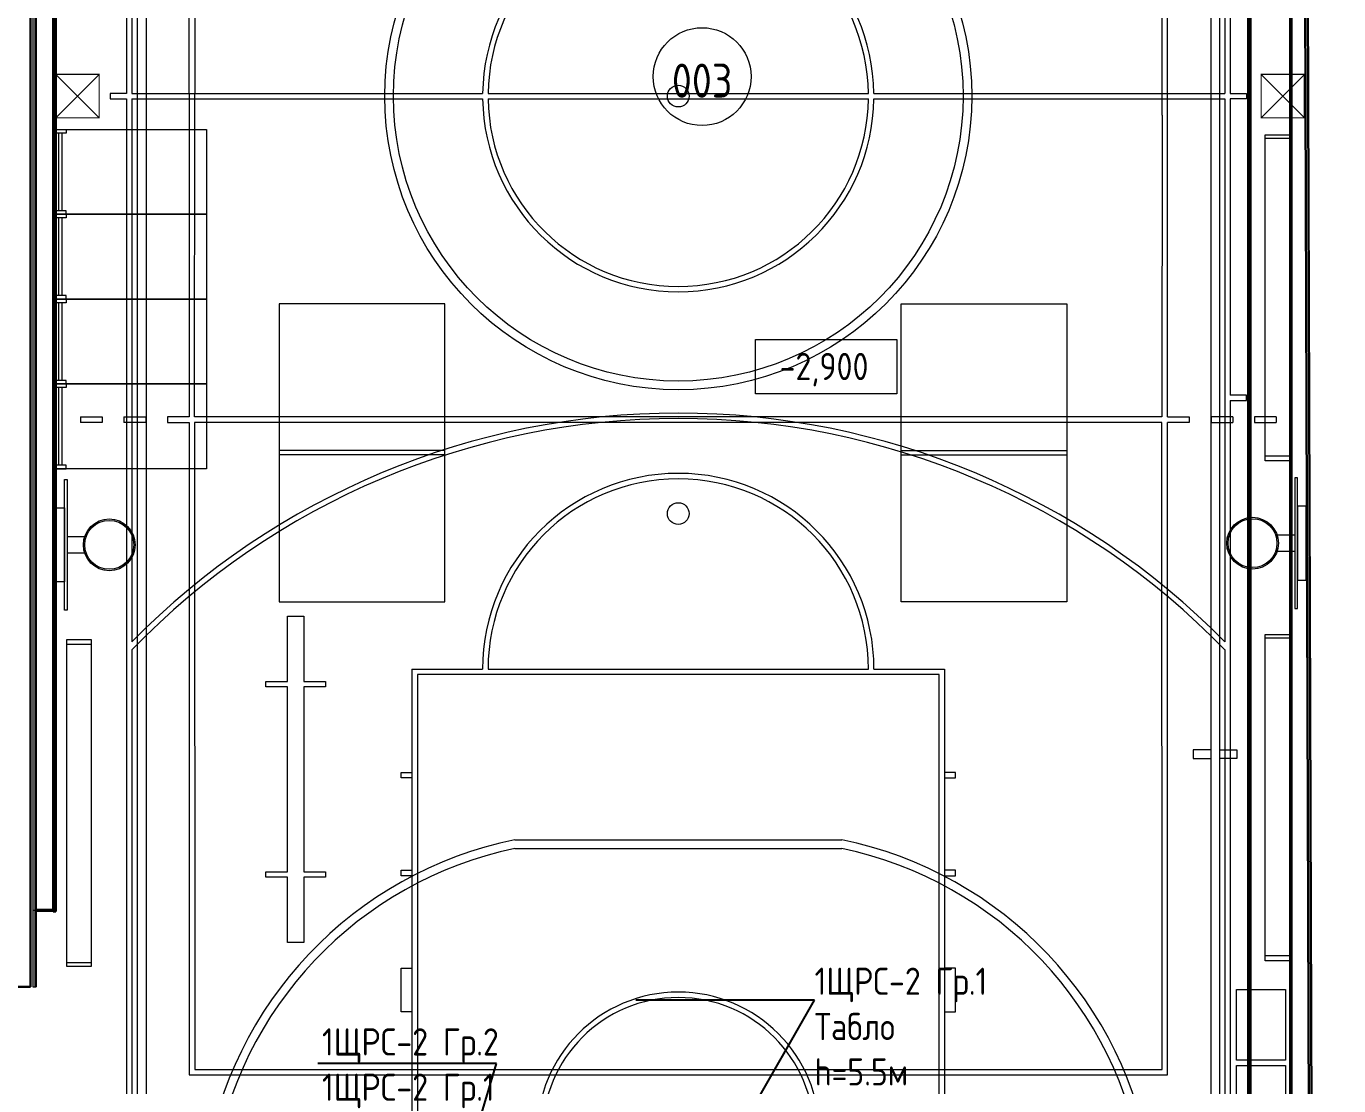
# Model space of a CAD drawing. Header units: millimetres. Extents: x -32 to 417638015, y -35 to 175284279.
# Drawn here: x 62821 to 74896, y 74192 to 83934 of the extents above; entities that cross this region are included whole.
import ezdxf
from ezdxf import colors
from ezdxf.entities.mleader import LeaderData, LeaderLine
from ezdxf.math import Vec2, Vec3

# ---------------------------------------------------------------- set-up
doc = ezdxf.new("R2010")
doc.units = ezdxf.units.MM
for name, color, linetype, lineweight in [('_ЭМ_гофра', 5, 'Continuous', 60), ('_ЭМ_ТХобщее_слой', 7, 'Continuous', 30), ('Аннотация', 7, 'Continuous', 18), ('Отметки', 7, 'Continuous', 9), ('Стены внутренние', 7, 'Continuous', 18), ('Стены несущие', 7, 'Continuous', 30), ('Стены отделка', 7, 'Continuous', 30), ('Стены штриховка', 7, 'Continuous', 9), ('ТХ', 5, 'Continuous', 0), ('ШТРИХОВКА', 252, 'Continuous', 15)]:
    doc.layers.add(name, color=color, linetype=linetype, lineweight=lineweight)
doc.layers.add('_ЭМ_Надписи', color=7, linetype='Continuous')
doc.layers.add('Линии', color=7, linetype='Continuous', lineweight=9, true_color=0x00a600)
doc.styles.add('GOST Common', font='GOST_Common.ttf', dxfattribs={"width": 0.9, "height": 350})
doc.styles.add('GOST Common_1', font='GOST_Common.ttf', dxfattribs={"width": 0.9, "height": 250})
doc.styles.add('ЭОМ', font='isocpeur.ttf', dxfattribs={"width": 0.85, "height": 250})

# ---------------------------------------------------------------- blocks, each defined once
blk = doc.blocks.new('План подвала')
at = {"layer": 'Стены внутренние'}
for points in [[(19138.365, 25807.037), (19138.365, 42906.059), (19126.365, 42906.059), (19126.365, 25807.037)], [(19151.292, 25807.037), (19151.292, 42931.915), (19139.292, 42931.915), (19139.292, 25807.037)], [(30506.083, 20721.059), (30518.083, 20721.059), (30518.083, 40321.059), (30506.083, 40321.059), (30506.083, 21678.041)], [(19126.365, 24321.059), (19138.365, 24321.059), (19138.365, 25807.037), (19126.365, 25807.037), (19126.365, 24326.059)], [(19139.292, 24321.059), (19151.292, 24321.059), (19151.292, 25807.037), (19139.292, 25807.037)], [(18971.292, 24326.059), (19126.365, 24326.059), (19126.365, 24338.059), (18971.292, 24338.059)]]:
    blk.add_hatch(color=8, dxfattribs=at).paths.add_polyline_path(points)
at = {"layer": 'Аннотация', "color": 8, "lineweight": 20}
for p, q in [((25588.484, 29081.021), (25588.484, 29581.021)), ((25588.484, 29581.021), (26888.484, 29581.021)), ((26888.484, 29581.021), (26888.484, 29081.021)), ((26888.484, 29081.021), (25588.484, 29081.021))]:
    blk.add_line(p, q, dxfattribs=at)
at = {"layer": 'Линии', "color": 8}
blk.add_circle((25096.918, 31998.346), 450, dxfattribs=at)
at = {"layer": 'Стены несущие', "color": 8}
for p, q in [((18919.292, 43003.576), (18919.292, 23629.741)), ((19126.365, 42906.059), (19126.365, 24338.059)), ((19138.365, 42906.059), (19138.365, 24321.059)), ((19139.292, 42931.915), (19139.292, 24321.059)), ((19151.292, 42931.915), (19151.292, 24321.059)), ((30643.796, 40529.135), (30709.33, 20663.192)), ((30506.083, 40321.059), (30506.083, 20721.059)), ((30518.083, 20721.059), (30518.083, 40321.059)), ((18959.292, 24338.059), (19126.365, 24338.059)), ((18959.292, 24338.059), (18959.292, 24326.059)), ((19126.365, 24326.059), (18959.292, 24326.059)), ((19126.365, 24321.059), (19126.365, 24326.059)), ((19126.365, 24321.059), (19138.365, 24321.059)), ((19139.292, 24321.059), (19151.292, 24321.059)), ((18919.292, 23629.741), (18359.292, 23629.741))]:
    blk.add_line(p, q, dxfattribs=at)
at = {"layer": 'Стены отделка', "color": 8, "lineweight": 9}
for p, q in [((18939.292, 42943.619), (18939.292, 23629.741)), ((18959.292, 42943.661), (18959.292, 23629.741)), ((18971.292, 42931.687), (18971.292, 23629.741)), ((30611.796, 40529.029), (30677.224, 20695.192)), ((30709.33, 20663.131), (30643.796, 40529.135)), ((18939.292, 23629.741), (18971.292, 23629.741))]:
    blk.add_line(p, q, dxfattribs=at)
at = {"layer": 'Стены штриховка', "color": 8}
for p, q in [((18969.292, 23629.741), (18969.292, 42933.683)), ((30613.796, 40529.036), (30679.231, 20693.192)), ((30623.796, 40529.069), (30689.231, 20693.192))]:
    blk.add_line(p, q, dxfattribs=at)
at = {"layer": 'Аннотация', "color": 8, "lineweight": 9, "insert": (25096.918, 31961.397), "char_height": 312.5, "width": 520.21112, "attachment_point": 5, "line_spacing_factor": 1.022766, "style": 'GOST Common'}
blk.add_mtext('003', dxfattribs=at)
at = {"layer": 'Отметки', "color": 8, "lineweight": 20, "insert": (25809.808, 29457.728), "char_height": 250, "width": 1028.82257, "attachment_point": 1, "line_spacing_factor": 1.022761, "style": 'GOST Common_1'}
blk.add_mtext('-2,900', dxfattribs=at)
blk = doc.blocks.new('_ЭМ_ТХ2_подвал')
at = {"color": 8, "lineweight": 5}
for p, q in [((25745, 42647), (25745, 31554)), ((25845, 41447), (25845, 21610)), ((35800, 41447), (35800, 21610)), ((25925, 41367), (25925, 31569)), ((35720, 41367), (35720, 31569)), ((25795, 36548), (25795, 31554)), ((35850, 36548), (35850, 31554)), ((35900, 34277), (35900, 31554)), ((25745, 31554), (25595, 31554)), ((25595, 31554), (25595, 31504)), ((25795, 31554), (29022, 31554)), ((25925, 31569), (25925, 21690)), ((29072, 31554), (32572, 31554)), ((32622, 31554), (35850, 31554)), ((35720, 31569), (35720, 21690)), ((35900, 31554), (36050, 31554)), ((36050, 31554), (36050, 31504)), ((25595, 31504), (25745, 31504)), ((25745, 31504), (25745, 20410)), ((25795, 31504), (25795, 26512)), ((25795, 31504), (29022, 31504)), ((29072, 31504), (32572, 31504)), ((32622, 31504), (35850, 31504)), ((35850, 31504), (35850, 26512)), ((35900, 31504), (35900, 28780)), ((36050, 31504), (35900, 31504)), ((36050, 28780), (35900, 28780)), ((36050, 28730), (36050, 28780)), ((35900, 28730), (35900, 20410)), ((35900, 28730), (36050, 28730)), ((25795, 26439), (25795, 20460)), ((35850, 26439), (35850, 20460)), ((28372, 26260), (29022, 26260)), ((28372, 26260), (28372, 20460)), ((33222, 26210), (28422, 26210)), ((28422, 26210), (28422, 20460)), ((29072, 26260), (32572, 26260)), ((32622, 26260), (33272, 26260)), ((33222, 20460), (33222, 26210)), ((33272, 26260), (33272, 20460)), ((35720, 25518), (35560, 25518)), ((35560, 25518), (35560, 25438)), ((35800, 25518), (35960, 25518)), ((35960, 25518), (35960, 25438)), ((35560, 25438), (35720, 25438)), ((35960, 25438), (35800, 25438)), ((28272, 25260), (28272, 25310)), ((28272, 25310), (28372, 25310)), ((28372, 25260), (28272, 25260)), ((33372, 25310), (33272, 25310)), ((33272, 25260), (33372, 25260)), ((33372, 25260), (33372, 25310)), ((29317, 24690), (32327, 24690)), ((29317, 24610), (32327, 24610)), ((28272, 24360), (28272, 24410)), ((28272, 24410), (28372, 24410)), ((33372, 24410), (33272, 24410)), ((33372, 24360), (33372, 24410)), ((28372, 24360), (28272, 24360)), ((33272, 24360), (33372, 24360)), ((28272, 23110), (28272, 23510)), ((28272, 23510), (28372, 23510)), ((33372, 23510), (33272, 23510)), ((33372, 23110), (33372, 23510)), ((28372, 23110), (28272, 23110)), ((33272, 23110), (33372, 23110))]:
    blk.add_line(p, q, dxfattribs=at)
for centre, radius in [((30822, 31529), 2700), ((30822, 31529), 2620), ((30822, 31529), 100), ((30822, 27690), 100)]:
    blk.add_circle(centre, radius, dxfattribs=at)
for centre, radius, start, end in [((30822, 31529), 1800, 0.7958, 179.2042), ((30822, 31529), 1750, 0.8185, 179.1815), ((30822, 31529), 1800, 180.7958, 359.2042), ((30822, 31529), 1750, 180.8185, 359.1815), ((30822, 21552), 7062, 44.6144, 135.3856), ((30822, 21555), 7009, 44.1705, 135.8295), ((30822, 26260), 1800, 0, 180), ((30822, 26260), 1750, 0, 180), ((30042, 21154), 3610, 101.5842, 171.4539), ((31602, 21154), 3610, 8.5461, 78.4158), ((30041, 21156), 3530, 101.8392, 171.2843), ((31603, 21156), 3530, 8.7157, 78.1608), ((30822, 21990), 1300, 0, 180), ((30822, 21990), 1250, 0, 180)]:
    blk.add_arc(centre, radius, start, end, dxfattribs=at)
at = {"layer": 'ТХ', "color": 8, "transparency": 33554559}
for p, q in [((26323, 31554), (26323, 34479)), ((26373, 34479), (26373, 31554)), ((35273, 31554), (35273, 34479)), ((35323, 28579), (35323, 34479)), ((26323, 31554), (26322, 28579)), ((26372, 28579), (26373, 31554)), ((35273, 31354), (35273, 31554)), ((35273, 31354), (35272, 28579)), ((25322, 28579), (25522, 28579)), ((25322, 28579), (25322, 28529)), ((25522, 28529), (25322, 28529)), ((25522, 28579), (25522, 28529)), ((25722, 28579), (25922, 28579)), ((25722, 28579), (25722, 28529)), ((25922, 28529), (25722, 28529)), ((25922, 28579), (25922, 28529)), ((26122, 28579), (26122, 28529)), ((26322, 28579), (26122, 28579)), ((26122, 28529), (26322, 28529)), ((26322, 28529), (26323, 22529)), ((35272, 28579), (26372, 28579)), ((26372, 28529), (26373, 22579)), ((35272, 28529), (26372, 28529)), ((35273, 22579), (35272, 28529)), ((35323, 28579), (35523, 28579)), ((35323, 22529), (35323, 28529)), ((35523, 28529), (35323, 28529)), ((35523, 28579), (35523, 28529)), ((35723, 28579), (35723, 28529)), ((35923, 28579), (35723, 28579)), ((35723, 28529), (35923, 28529)), ((35923, 28579), (35923, 28529)), ((36123, 28579), (36123, 28529)), ((36323, 28579), (36123, 28579)), ((36123, 28529), (36323, 28529)), ((36323, 28579), (36323, 28529)), ((26323, 22529), (35323, 22529)), ((26373, 22579), (35273, 22579))]:
    blk.add_line(p, q, dxfattribs=at)
at = {"layer": 'ТХ', "color": 8}
for p, q in [((25082, 31188), (25082, 31221)), ((25082, 31221), (25190, 31221)), ((25082, 31221), (26482, 31221)), ((25190, 31188), (25082, 31188)), ((25095, 30440), (25095, 31220)), ((25120, 31188), (25120, 30475)), ((25153, 30475), (25153, 31188)), ((25190, 31221), (25190, 31188)), ((26482, 31221), (26482, 30442)), ((25190, 30475), (25082, 30475)), ((25082, 30475), (25082, 30442)), ((25082, 30442), (25190, 30442)), ((25082, 30442), (25190, 30442)), ((26482, 30442), (25082, 30442)), ((25082, 30409), (25082, 30442)), ((25082, 30442), (25190, 30442)), ((25082, 30442), (26482, 30442)), ((25095, 29660), (25095, 30440)), ((25190, 30442), (25190, 30475)), ((25190, 30442), (25190, 30409)), ((26482, 30442), (26482, 29662)), ((25190, 30409), (25082, 30409)), ((25120, 30409), (25120, 29695)), ((25153, 29695), (25153, 30409)), ((25190, 29695), (25082, 29695)), ((25082, 29695), (25082, 29662)), ((25082, 29629), (25082, 29662)), ((25082, 29662), (25190, 29662)), ((25082, 29662), (26482, 29662)), ((25082, 29662), (25190, 29662)), ((25082, 29662), (25190, 29662)), ((26482, 29662), (25082, 29662)), ((25190, 29629), (25082, 29629)), ((25095, 28881), (25095, 29660)), ((25120, 29629), (25120, 28915)), ((25153, 28915), (25153, 29629)), ((25190, 29662), (25190, 29695)), ((25190, 29662), (25190, 29629)), ((26482, 29662), (26482, 28882)), ((25190, 28915), (25082, 28915)), ((25082, 28915), (25082, 28882)), ((25082, 28882), (25190, 28882)), ((25082, 28882), (25190, 28882)), ((26482, 28882), (25082, 28882)), ((25082, 28849), (25082, 28882)), ((25082, 28882), (25190, 28882)), ((25082, 28882), (26482, 28882)), ((25095, 28101), (25095, 28881)), ((25190, 28882), (25190, 28915)), ((25190, 28882), (25190, 28849)), ((26482, 28882), (26482, 28103)), ((25190, 28849), (25082, 28849)), ((25120, 28849), (25120, 28136)), ((25153, 28136), (25153, 28849)), ((28674, 28269), (27149, 28269)), ((32871, 28269), (34396, 28269)), ((25190, 28136), (25082, 28136)), ((25082, 28136), (25082, 28103)), ((25190, 28103), (25190, 28136)), ((28674, 28229), (27149, 28229)), ((32871, 28229), (34396, 28229)), ((25082, 28103), (25190, 28103)), ((25082, 28103), (25190, 28103)), ((26482, 28103), (25082, 28103))]:
    blk.add_line(p, q, dxfattribs=at)
at = {"layer": 'ТХ', "color": 8, "lineweight": 20}
for p, q in [((36518, 28018), (36493, 28018)), ((36493, 28018), (36493, 26818)), ((36518, 26818), (36518, 28018)), ((25175, 28003), (25200, 28003)), ((25175, 26803), (25175, 28003)), ((25200, 28003), (25200, 26803)), ((25095, 27743), (25175, 27743)), ((25095, 27063), (25095, 27743)), ((25175, 27743), (25175, 27063)), ((36518, 27758), (36518, 27078)), ((36598, 27758), (36518, 27758)), ((36598, 27078), (36598, 27758)), ((25200, 27478), (25200, 27328)), ((25200, 27478), (25375, 27478)), ((36493, 27493), (36318, 27493)), ((36493, 27493), (36493, 27343)), ((25200, 27328), (25375, 27328)), ((36493, 27343), (36318, 27343)), ((25175, 27063), (25095, 27063)), ((36518, 27078), (36598, 27078)), ((36493, 26818), (36518, 26818)), ((25200, 26803), (25175, 26803))]:
    blk.add_line(p, q, dxfattribs=at)
at = {"layer": 'ТХ', "color": 8, "const_width": 10}
for points in [[(25095, 31729), (25095, 31329), (25495, 31329), (25495, 31729)], [(36584, 31729), (36584, 31329), (36184, 31329), (36184, 31729)]]:
    blk.add_lwpolyline(points, close=True, dxfattribs=at)
at = {"layer": 'ТХ', "color": 8, "ltscale": 100}
for points in [[(25495, 31729), (25095, 31329), (25095, 31729), (25495, 31329)], [(36184, 31729), (36584, 31329), (36584, 31729), (36184, 31329)]]:
    blk.add_lwpolyline(points, dxfattribs=at)
at = {"layer": 'ТХ', "color": 8, "linetype": 'Continuous', "lineweight": 5, "ltscale": 100}
for points in [[(36220, 31174), (36450, 31174)], [(36220, 28174), (36220, 31174)], [(36450, 31174), (36450, 28174)], [(36220, 31142), (36450, 31142)], [(36220, 28219), (36220, 31142)], [(36450, 31142), (36450, 28219)], [(36450, 28219), (36220, 28219)], [(36450, 28174), (36220, 28174)], [(36220, 26578), (36450, 26578)], [(36220, 23578), (36220, 26578)], [(36450, 26578), (36450, 23578)], [(25425, 26530), (25195, 26530)], [(25195, 26530), (25195, 23530)], [(25425, 26485), (25195, 26485)], [(25195, 26485), (25195, 23561)], [(25425, 23530), (25425, 26530)], [(25425, 23561), (25425, 26485)], [(36220, 26547), (36450, 26547)], [(36220, 23623), (36220, 26547)], [(36450, 26547), (36450, 23623)], [(25195, 23561), (25425, 23561)], [(36450, 23623), (36220, 23623)], [(36450, 23578), (36220, 23578)], [(25195, 23530), (25425, 23530)]]:
    blk.add_lwpolyline(points, dxfattribs=at)
at = {"layer": 'ТХ', "color": 8}
for points in [[(28674, 26879), (28674, 29619), (27149, 29619), (27149, 26879)], [(32871, 26879), (32871, 29619), (34396, 29619), (34396, 26879)], [(27377, 23746), (27227, 23746), (27227, 24346), (27027, 24346), (27027, 24396), (27227, 24396), (27227, 26096), (27027, 26096), (27027, 26146), (27227, 26146), (27227, 26746), (27377, 26746), (27377, 26146), (27577, 26146), (27577, 26096), (27377, 26096), (27377, 24396), (27577, 24396), (27577, 24346), (27377, 24346)], [(35957, 23315), (36407, 23315), (36407, 22665), (35957, 22665)], [(35957, 22615), (36407, 22615), (36407, 21965), (35957, 21965)]]:
    blk.add_lwpolyline(points, close=True, dxfattribs=at)
at = {"layer": 'ТХ', "color": 8, "lineweight": 20}
for centre, radius in [((36105, 27418), 238), ((25587, 27403), 238), ((25587, 27403), 225), ((36105, 27418), 225)]:
    blk.add_circle(centre, radius, dxfattribs=at)

msp = doc.modelspace()

# ---------------------------------------------------------------- linework, layer by layer
at = {"layer": '_ЭМ_гофра', "linetype": 'ByBlock'}
msp.add_lwpolyline([(74074, 72523), (74074, 93861), (63506, 93861), (63506, 93575)], dxfattribs=at)

# ---------------------------------------------------------------- block references
at = {"layer": '_ЭМ_ТХобщее_слой', "lineweight": 50}
msp.add_blockref('_ЭМ_ТХ2_подвал', (37998, 51763), dxfattribs=at)
at = {"layer": 'ШТРИХОВКА'}
msp.add_blockref('План подвала', (43942, 51473), dxfattribs=at)

# ---------------------------------------------------------------- leaders
at = {"layer": '_ЭМ_Надписи', "color": 7, "ltscale": 5}
ml = msp.add_multileader_mtext('Standard', dxfattribs=at)
ml.set_content('{\\fGOST Common|b0|i0|c204|p34;\\W0.9;\\C256;1ЩРС-2\\fISOCPEUR|b0|i0|c204|p34;\\W0.85; Гр.1\\PРезерв h=1.8м}', color=1, style='ЭОМ')
ml.set_leader_properties()
ml.build(insert=Vec2(0, 0))
ml.multileader.update_dxf_attribs({"text_left_attachment_type": 6, "text_right_attachment_type": 6, "dogleg_length": 0, "arrow_head_size": 200})
ctx = ml.context
ctx.base_point, ctx.char_height, ctx.arrow_head_size, ctx.landing_gap_size, ctx.plane_origin = Vec3(78140, 75654, -64), 250, 200, 0, Vec3(52666, 88491, -64)
ctx.left_attachment, ctx.right_attachment = 6, 6
notes = []
notes.append((ctx, [(0, (1, 1, 0), (78140, 75654, -64), (1, 0), 0, [(0, [(74648, 73028, -64)], 0, [])])]))
ctx.mtext.insert, ctx.mtext.width, ctx.mtext.defined_height, ctx.mtext.flow_direction = Vec3(78140, 75954, -64), 1629.26, 546, 5
ml = msp.add_multileader_mtext('Standard', dxfattribs=at)
ml.set_content('{\\fGOST Common|b0|i0|c204|p34;\\W0.9;\\C256;1ЩРС-2\\fISOCPEUR|b0|i0|c204|p34;\\W0.85; Гр.1\\PТабло h=5.5м}', color=1, style='ЭОМ')
ml.set_leader_properties()
ml.build(insert=Vec2(0, 0))
ml.multileader.update_dxf_attribs({"text_left_attachment_type": 6, "text_right_attachment_type": 6, "dogleg_length": 0, "arrow_head_size": 200})
ctx = ml.context
ctx.base_point, ctx.char_height, ctx.arrow_head_size, ctx.landing_gap_size, ctx.plane_origin = Vec3(70074, 74978), 250, 200, 0, Vec3(35925, 77684)
ctx.left_attachment, ctx.right_attachment = 6, 6
notes.append((ctx, [(0, (1, 1, 0), (70074, 74978), (1, 0), 0, [(0, [(68645, 72485)], 0, [])])]))
ctx.mtext.insert, ctx.mtext.width, ctx.mtext.defined_height, ctx.mtext.flow_direction = Vec3(70074, 75278), 1629.26, 546, 5
ml = msp.add_multileader_mtext('Standard', dxfattribs=at)
ml.set_content('{\\fGOST Common|b0|i0|c204|p34;\\W0.9;\\C256;1ЩРС-2\\fISOCPEUR|b0|i0|c204|p34;\\W0.85; Гр.2\\P\\fGOST Common|b0|i0|c204|p34;\\W0.9;1ЩРС-2\\fISOCPEUR|b0|i0|c204|p34;\\W0.85; Гр.1}', color=1, style='ЭОМ')
ml.set_leader_properties()
ml.build(insert=Vec2(0, 0))
ml.multileader.update_dxf_attribs({"text_left_attachment_type": 6, "text_right_attachment_type": 6, "dogleg_length": 0, "arrow_head_size": 200})
ctx = ml.context
ctx.base_point, ctx.char_height, ctx.arrow_head_size, ctx.landing_gap_size, ctx.plane_origin = Vec3(65542, 74395, -64), 250, 200, 0, Vec3(40420, 91014, -64)
ctx.left_attachment, ctx.right_attachment = 6, 6
notes.append((ctx, [(1, (1, 1, 0), (67148, 74395, -64), (-1, 0), 0, [(0, [(66639, 72704, -64)], 0, [])])]))
ctx.mtext.insert, ctx.mtext.width, ctx.mtext.defined_height, ctx.mtext.flow_direction = Vec3(65542, 74720, -64), 1629.26, 546, 5
for ctx, leaders in notes:
    for number, flags, end, landing, length, lines in leaders:
        leader = LeaderData()
        leader.index, (leader.has_last_leader_line, leader.has_dogleg_vector, leader.attachment_direction) = number, flags
        leader.last_leader_point, leader.dogleg_vector, leader.dogleg_length = Vec3(end), Vec3(landing), length
        for number, points, colour, breaks in lines:
            line = LeaderLine()
            line.index, line.vertices, line.color, line.breaks = number, Vec3.list(points), colors.encode_raw_color(colour), breaks
            leader.lines.append(line)
        ctx.leaders.append(leader)

doc.saveas('drawing.dxf')
